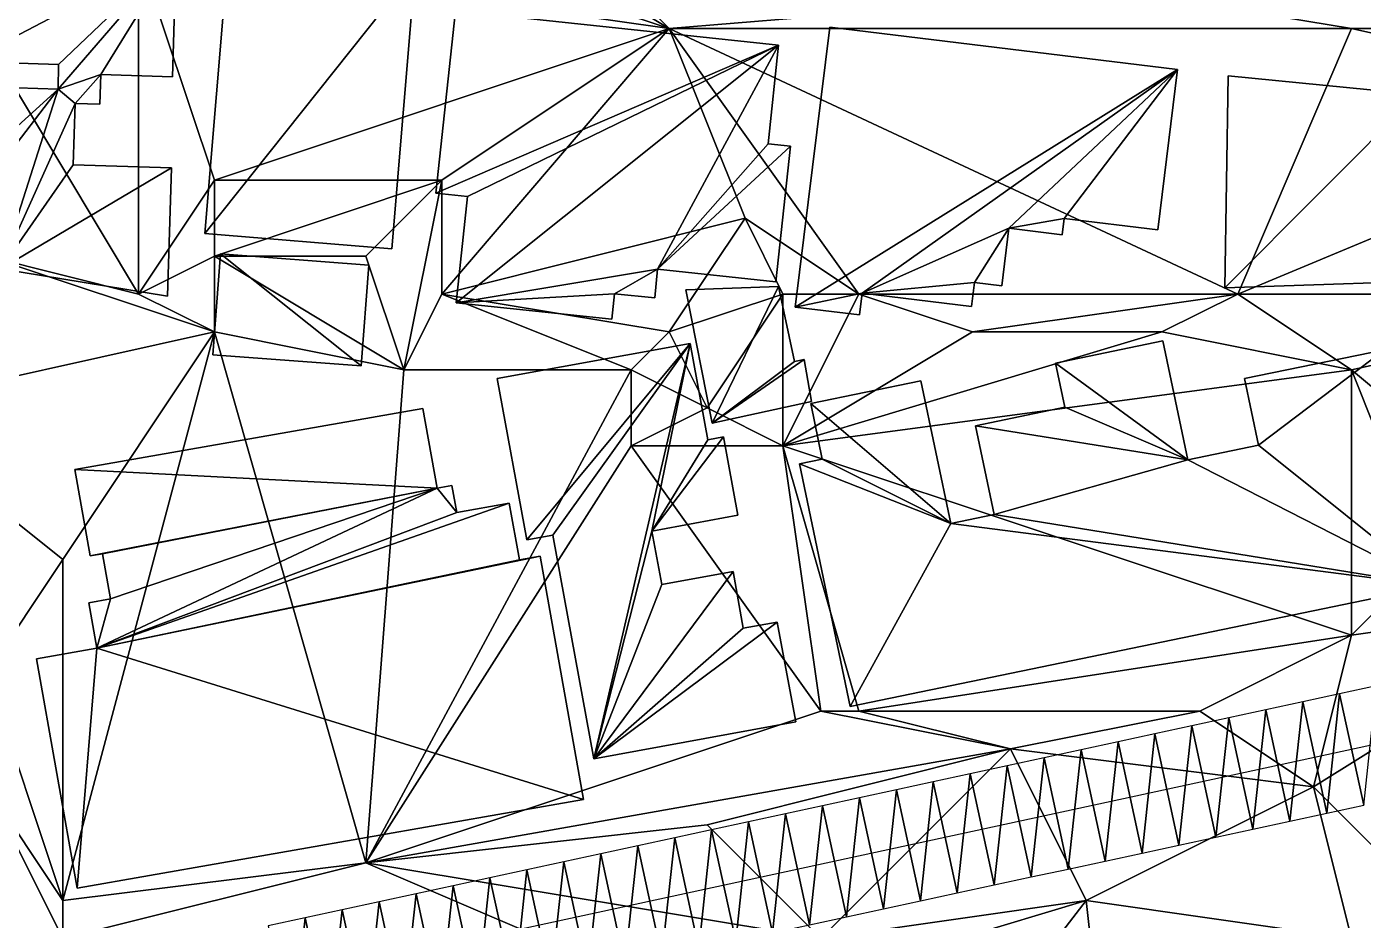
# Model space of a CAD drawing. Header units: metres. Extents: x -1103 to 901, y -902 to 905.
# Drawn here: x -797.9 to -727.4, y 205 to 252.1 of the extents above; entities that cross this region are included whole.
import ezdxf

# ---------------------------------------------------------------- set-up
doc = ezdxf.new("R2010")
doc.units = ezdxf.units.M
for name, color, linetype in [('OSM_BUILDING_FOOTPRINTS', 7, 'CONTINUOUS'), ('OSM_BUILDING_ROOFS', 1, 'CONTINUOUS'), ('OSM_BUILDING_WALLS', 8, 'CONTINUOUS'), ('OSM_ROAD_AXES', 2, 'CONTINUOUS'), ('OSM_ROAD_SURFACE', 9, 'CONTINUOUS'), ('OSM_TERRAIN', 3, 'CONTINUOUS')]:
    doc.layers.add(name, color=color, linetype=linetype)

msp = doc.modelspace()

# ---------------------------------------------------------------- linework, layer by layer
at = {"layer": 'OSM_BUILDING_FOOTPRINTS'}
for points in [[(-800.857, 256.375, 15.413), (-790.013, 256.043, 15.413), (-790.212, 249.452, 15.413), (-793.992, 249.573, 15.413), (-794.037, 248.014, 15.413), (-795.352, 248.047, 15.413), (-795.451, 244.818, 15.413), (-790.256, 244.663, 15.413), (-790.466, 237.884, 15.413), (-799.265, 239.322, 15.413), (-799.143, 245.017, 15.413), (-800.547, 244.906, 15.413), (-800.547, 248.943, 15.413), (-796.247, 248.81, 15.413), (-796.214, 250.115, 15.413), (-801.045, 250.27, 15.413), (-800.857, 256.375, 15.413)], [(-787.272, 255.944, 15.244), (-777.412, 255.136, 15.244), (-778.639, 240.384, 15.244), (-788.499, 241.191, 15.244), (-787.272, 255.944, 15.244)], [(-775.278, 252.936, 15.57), (-758.233, 251.122, 15.57), (-758.786, 245.924, 15.57), (-757.592, 245.803, 15.57), (-758.366, 238.648, 15.57), (-764.611, 239.311, 15.57), (-764.766, 237.796, 15.57), (-766.888, 238.017, 15.57), (-767.032, 236.668, 15.57), (-775.234, 237.542, 15.57), (-774.637, 243.137, 15.57), (-776.317, 243.314, 15.57), (-775.278, 252.936, 15.57)], [(-755.525, 252.073, 15.817), (-737.187, 249.84, 15.817), (-738.226, 241.38, 15.817), (-743.156, 241.977, 15.817), (-743.267, 241.125, 15.817), (-746.074, 241.468, 15.817), (-746.45, 238.438, 15.817), (-747.887, 238.615, 15.817), (-748.042, 237.343, 15.817), (-753.823, 238.039, 15.817), (-753.966, 236.9, 15.817), (-757.349, 237.31, 15.817), (-755.525, 252.073, 15.817)], [(-734.501, 249.519, 15.541), (-724.519, 248.535, 15.541), (-724.542, 249.066, 15.541), (-718.351, 248.502, 15.541), (-718.418, 247.529, 15.541), (-712.294, 246.987, 15.541), (-712.228, 247.341, 15.541), (-708.602, 246.865, 15.541), (-708.569, 247.175, 15.541), (-706.292, 246.876, 15.541), (-705.33, 246.003, 15.541), (-705.076, 245.107, 15.541), (-705.009, 244.034, 15.541), (-705.452, 243.094, 15.541), (-706.9, 242.364, 15.541), (-708.967, 242.663, 15.541), (-709.619, 243.183, 15.541), (-709.939, 241.889, 15.541), (-709.088, 241.524, 15.541), (-710.503, 235.961, 15.541), (-721.126, 238.781, 15.541), (-734.678, 238.327, 15.541), (-734.501, 249.519, 15.541)], [(-788.078, 234.799, 15.017), (-787.669, 240.118, 15.017), (-779.854, 239.532, 15.017), (-780.252, 234.213, 15.017), (-788.078, 234.799, 15.017)], [(-763.119, 238.227, 15.645), (-758.233, 238.393, 15.645), (-757.393, 234.445, 15.645), (-756.885, 234.545, 15.645), (-756.487, 232.333, 15.645), (-761.726, 231.194, 15.645), (-763.119, 238.227, 15.645)], [(-773.078, 233.549, 15.076), (-762.898, 235.396, 15.076), (-761.958, 230.309, 15.076), (-761.14, 230.464, 15.076), (-760.378, 226.328, 15.076), (-764.91, 225.498, 15.076), (-764.39, 222.678, 15.076), (-760.632, 223.364, 15.076), (-760.09, 220.367, 15.076), (-758.299, 220.688, 15.076), (-757.327, 215.424, 15.076), (-767.971, 213.488, 15.076), (-770.138, 225.288, 15.076), (-771.52, 225.034, 15.076), (-773.078, 233.549, 15.076)], [(-733.639, 233.539, 15.446), (-726.255, 235.065, 15.446), (-723.646, 222.602, 15.446), (-754.453, 216.242, 15.446), (-757.128, 229.037, 15.446), (-755.923, 229.281, 15.446), (-756.531, 232.222, 15.446), (-750.728, 233.428, 15.446), (-749.147, 225.897, 15.446), (-746.859, 226.372, 15.446), (-747.843, 231.05, 15.446), (-743.123, 232.024, 15.446), (-743.62, 234.357, 15.446), (-737.95, 235.529, 15.446), (-736.634, 229.248, 15.446), (-732.909, 230.022, 15.446), (-733.639, 233.539, 15.446)], [(-775.466, 227.898, 14.976), (-775.212, 226.483, 14.976), (-772.437, 226.969, 14.976), (-771.907, 223.972, 14.976), (-770.801, 224.171, 14.976), (-768.524, 211.332, 14.976), (-795.241, 206.653, 14.976), (-797.385, 218.763, 14.976), (-794.202, 219.327, 14.976), (-794.622, 221.716, 14.976), (-793.483, 221.915, 14.976), (-793.904, 224.293, 14.976), (-794.545, 224.182, 14.976), (-795.363, 228.749, 14.976), (-776.991, 231.957, 14.976), (-776.24, 227.765, 14.976), (-775.466, 227.898, 14.976)]]:
    msp.add_polyline3d(points, close=True, dxfattribs=at)
at = {"layer": 'OSM_BUILDING_ROOFS'}
for points in [[(-790.013, 256.043, 27.013), (-800.857, 256.375, 27.013), (-801.045, 250.27, 27.013)], [(-790.013, 256.043, 27.013), (-801.045, 250.27, 27.013), (-796.214, 250.115, 27.013)], [(-790.013, 256.043, 27.013), (-796.214, 250.115, 27.013), (-796.247, 248.81, 27.013)], [(-793.992, 249.573, 27.013), (-790.013, 256.043, 27.013), (-796.247, 248.81, 27.013)], [(-793.992, 249.573, 27.013), (-790.212, 249.452, 27.013), (-790.013, 256.043, 27.013)], [(-777.412, 255.136, 30.044), (-787.272, 255.944, 30.044), (-788.499, 241.191, 30.044)], [(-777.412, 255.136, 30.044), (-788.499, 241.191, 30.044), (-778.639, 240.384, 30.044)], [(-758.233, 251.122, 30.37), (-775.278, 252.936, 30.37), (-776.317, 243.314, 30.37)], [(-737.187, 249.84, 24.217), (-755.525, 252.073, 24.217), (-757.349, 237.31, 24.217)], [(-758.233, 251.122, 30.37), (-776.317, 243.314, 30.37), (-774.637, 243.137, 30.37)], [(-758.233, 251.122, 30.37), (-774.637, 243.137, 30.37), (-775.234, 237.542, 30.37)], [(-764.611, 239.311, 30.37), (-758.233, 251.122, 30.37), (-775.234, 237.542, 30.37)], [(-764.611, 239.311, 30.37), (-758.786, 245.924, 30.37), (-758.233, 251.122, 30.37)], [(-737.187, 249.84, 24.217), (-757.349, 237.31, 24.217), (-753.823, 238.039, 24.217)], [(-746.074, 241.468, 24.217), (-737.187, 249.84, 24.217), (-753.823, 238.039, 24.217)], [(-746.074, 241.468, 24.217), (-743.156, 241.977, 24.217), (-737.187, 249.84, 24.217)], [(-743.156, 241.977, 24.217), (-738.226, 241.38, 24.217), (-737.187, 249.84, 24.217)], [(-796.247, 248.81, 27.013), (-800.547, 248.943, 27.013), (-800.547, 244.906, 27.013)], [(-796.247, 248.81, 27.013), (-795.352, 248.047, 27.013), (-793.992, 249.573, 27.013)], [(-795.352, 248.047, 27.013), (-794.037, 248.014, 27.013), (-793.992, 249.573, 27.013)], [(-724.519, 248.535, 30.341), (-734.501, 249.519, 30.341), (-734.678, 238.327, 30.341)], [(-796.247, 248.81, 27.013), (-800.547, 244.906, 27.013), (-799.143, 245.017, 27.013)], [(-796.247, 248.81, 27.013), (-799.143, 245.017, 27.013), (-799.265, 239.322, 27.013)], [(-796.247, 248.81, 27.013), (-799.265, 239.322, 27.013), (-795.352, 248.047, 27.013)], [(-724.519, 248.535, 30.341), (-734.678, 238.327, 30.341), (-721.126, 238.781, 30.341)], [(-799.265, 239.322, 27.013), (-795.451, 244.818, 27.013), (-795.352, 248.047, 27.013)], [(-764.611, 239.311, 30.37), (-757.592, 245.803, 30.37), (-758.786, 245.924, 30.37)], [(-764.611, 239.311, 30.37), (-758.366, 238.648, 30.37), (-757.592, 245.803, 30.37)], [(-799.265, 239.322, 27.013), (-790.256, 244.663, 27.013), (-795.451, 244.818, 27.013)], [(-799.265, 239.322, 27.013), (-790.466, 237.884, 27.013), (-790.256, 244.663, 27.013)], [(-746.074, 241.468, 24.217), (-743.267, 241.125, 24.217), (-743.156, 241.977, 24.217)], [(-753.823, 238.039, 24.217), (-747.887, 238.615, 24.217), (-746.074, 241.468, 24.217)], [(-747.887, 238.615, 24.217), (-746.45, 238.438, 24.217), (-746.074, 241.468, 24.217)], [(-787.669, 240.118, 25.017), (-788.078, 234.799, 25.017), (-780.252, 234.213, 25.017)], [(-787.669, 240.118, 25.017), (-780.252, 234.213, 25.017), (-779.854, 239.532, 25.017)], [(-764.611, 239.311, 30.37), (-775.234, 237.542, 30.37), (-766.888, 238.017, 30.37)], [(-766.888, 238.017, 30.37), (-764.766, 237.796, 30.37), (-764.611, 239.311, 30.37)], [(-758.233, 238.393, 25.645), (-763.119, 238.227, 25.645), (-761.726, 231.194, 25.645)], [(-761.726, 231.194, 25.645), (-757.393, 234.445, 25.645), (-758.233, 238.393, 25.645)], [(-753.823, 238.039, 24.217), (-748.042, 237.343, 24.217), (-747.887, 238.615, 24.217)], [(-775.234, 237.542, 30.37), (-767.032, 236.668, 30.37), (-766.888, 238.017, 30.37)], [(-757.349, 237.31, 24.217), (-753.966, 236.9, 24.217), (-753.823, 238.039, 24.217)], [(-762.898, 235.396, 25.076), (-773.078, 233.549, 25.076), (-771.52, 225.034, 25.076)], [(-762.898, 235.396, 25.076), (-771.52, 225.034, 25.076), (-770.138, 225.288, 25.076)], [(-762.898, 235.396, 25.076), (-770.138, 225.288, 25.076), (-767.971, 213.488, 25.076)], [(-764.91, 225.498, 25.076), (-762.898, 235.396, 25.076), (-767.971, 213.488, 25.076)], [(-764.91, 225.498, 25.076), (-761.958, 230.309, 25.076), (-762.898, 235.396, 25.076)], [(-736.634, 229.248, 30.246), (-737.95, 235.529, 30.246), (-743.62, 234.357, 30.246)], [(-726.255, 235.065, 30.246), (-733.639, 233.539, 30.246), (-732.909, 230.022, 30.246)], [(-723.646, 222.602, 30.246), (-726.255, 235.065, 30.246), (-732.909, 230.022, 30.246)], [(-761.726, 231.194, 25.645), (-756.487, 232.333, 25.645), (-756.885, 234.545, 25.645)], [(-761.726, 231.194, 25.645), (-756.885, 234.545, 25.645), (-757.393, 234.445, 25.645)], [(-736.634, 229.248, 30.246), (-743.62, 234.357, 30.246), (-743.123, 232.024, 30.246)], [(-749.147, 225.897, 30.246), (-750.728, 233.428, 30.246), (-756.531, 232.222, 30.246)], [(-749.147, 225.897, 30.246), (-756.531, 232.222, 30.246), (-755.923, 229.281, 30.246)], [(-736.634, 229.248, 30.246), (-743.123, 232.024, 30.246), (-747.843, 231.05, 30.246)], [(-776.24, 227.765, 48.976), (-776.991, 231.957, 48.976), (-795.363, 228.749, 48.976)], [(-736.634, 229.248, 30.246), (-747.843, 231.05, 30.246), (-746.859, 226.372, 30.246)], [(-764.91, 225.498, 25.076), (-760.378, 226.328, 25.076), (-761.14, 230.464, 25.076)], [(-764.91, 225.498, 25.076), (-761.14, 230.464, 25.076), (-761.958, 230.309, 25.076)], [(-723.646, 222.602, 30.246), (-732.909, 230.022, 30.246), (-736.634, 229.248, 30.246)], [(-749.147, 225.897, 30.246), (-755.923, 229.281, 30.246), (-757.128, 229.037, 30.246)], [(-723.646, 222.602, 30.246), (-736.634, 229.248, 30.246), (-746.859, 226.372, 30.246)], [(-776.24, 227.765, 48.976), (-795.363, 228.749, 48.976), (-794.545, 224.182, 48.976)], [(-749.147, 225.897, 30.246), (-757.128, 229.037, 30.246), (-754.453, 216.242, 30.246)], [(-775.212, 226.483, 48.976), (-775.466, 227.898, 48.976), (-776.24, 227.765, 48.976)], [(-776.24, 227.765, 48.976), (-794.545, 224.182, 48.976), (-793.904, 224.293, 48.976)], [(-794.202, 219.327, 48.976), (-775.212, 226.483, 48.976), (-776.24, 227.765, 48.976)], [(-794.202, 219.327, 48.976), (-776.24, 227.765, 48.976), (-793.483, 221.915, 48.976)], [(-776.24, 227.765, 48.976), (-793.904, 224.293, 48.976), (-793.483, 221.915, 48.976)], [(-794.202, 219.327, 48.976), (-771.907, 223.972, 48.976), (-772.437, 226.969, 48.976)], [(-794.202, 219.327, 48.976), (-772.437, 226.969, 48.976), (-775.212, 226.483, 48.976)], [(-723.646, 222.602, 30.246), (-746.859, 226.372, 30.246), (-749.147, 225.897, 30.246)], [(-749.147, 225.897, 30.246), (-754.453, 216.242, 30.246), (-723.646, 222.602, 30.246)], [(-767.971, 213.488, 25.076), (-764.39, 222.678, 25.076), (-764.91, 225.498, 25.076)], [(-794.202, 219.327, 48.976), (-768.524, 211.332, 48.976), (-770.801, 224.171, 48.976)], [(-794.202, 219.327, 48.976), (-770.801, 224.171, 48.976), (-771.907, 223.972, 48.976)], [(-767.971, 213.488, 25.076), (-760.09, 220.367, 25.076), (-760.632, 223.364, 25.076)], [(-767.971, 213.488, 25.076), (-760.632, 223.364, 25.076), (-764.39, 222.678, 25.076)], [(-793.483, 221.915, 48.976), (-794.622, 221.716, 48.976), (-794.202, 219.327, 48.976)], [(-767.971, 213.488, 25.076), (-757.327, 215.424, 25.076), (-758.299, 220.688, 25.076)], [(-767.971, 213.488, 25.076), (-758.299, 220.688, 25.076), (-760.09, 220.367, 25.076)], [(-794.202, 219.327, 48.976), (-797.385, 218.763, 48.976), (-795.241, 206.653, 48.976)], [(-794.202, 219.327, 48.976), (-795.241, 206.653, 48.976), (-768.524, 211.332, 48.976)]]:
    msp.add_3dface(points, dxfattribs=at)
at = {"layer": 'OSM_BUILDING_WALLS'}
for points in [[(-790.212, 249.452, 15.413), (-790.013, 256.043, 15.413), (-790.013, 256.043, 27.013)], [(-790.212, 249.452, 15.413), (-790.013, 256.043, 27.013), (-790.212, 249.452, 27.013)], [(-787.272, 255.944, 15.244), (-788.499, 241.191, 15.244), (-788.499, 241.191, 30.044)], [(-787.272, 255.944, 15.244), (-788.499, 241.191, 30.044), (-787.272, 255.944, 30.044)], [(-778.639, 240.384, 15.244), (-777.412, 255.136, 15.244), (-777.412, 255.136, 30.044)], [(-778.639, 240.384, 15.244), (-777.412, 255.136, 30.044), (-778.639, 240.384, 30.044)], [(-775.278, 252.936, 15.57), (-776.317, 243.314, 15.57), (-776.317, 243.314, 30.37)], [(-775.278, 252.936, 15.57), (-776.317, 243.314, 30.37), (-775.278, 252.936, 30.37)], [(-758.233, 251.122, 15.57), (-775.278, 252.936, 15.57), (-775.278, 252.936, 30.37)], [(-758.233, 251.122, 15.57), (-775.278, 252.936, 30.37), (-758.233, 251.122, 30.37)], [(-755.525, 252.073, 15.817), (-757.349, 237.31, 15.817), (-757.349, 237.31, 24.217)], [(-755.525, 252.073, 15.817), (-757.349, 237.31, 24.217), (-755.525, 252.073, 24.217)], [(-737.187, 249.84, 15.817), (-755.525, 252.073, 15.817), (-755.525, 252.073, 24.217)], [(-737.187, 249.84, 15.817), (-755.525, 252.073, 24.217), (-737.187, 249.84, 24.217)], [(-758.786, 245.924, 15.57), (-758.233, 251.122, 15.57), (-758.233, 251.122, 30.37)], [(-758.786, 245.924, 15.57), (-758.233, 251.122, 30.37), (-758.786, 245.924, 30.37)], [(-801.045, 250.27, 15.413), (-796.214, 250.115, 15.413), (-796.214, 250.115, 27.013)], [(-801.045, 250.27, 15.413), (-796.214, 250.115, 27.013), (-801.045, 250.27, 27.013)], [(-796.214, 250.115, 15.413), (-796.247, 248.81, 15.413), (-796.247, 248.81, 27.013)], [(-796.214, 250.115, 15.413), (-796.247, 248.81, 27.013), (-796.214, 250.115, 27.013)], [(-738.226, 241.38, 15.817), (-737.187, 249.84, 15.817), (-737.187, 249.84, 24.217)], [(-738.226, 241.38, 15.817), (-737.187, 249.84, 24.217), (-738.226, 241.38, 24.217)], [(-796.247, 248.81, 15.413), (-800.547, 248.943, 15.413), (-800.547, 248.943, 27.013)], [(-796.247, 248.81, 15.413), (-800.547, 248.943, 27.013), (-796.247, 248.81, 27.013)], [(-794.037, 248.014, 15.413), (-793.992, 249.573, 15.413), (-793.992, 249.573, 27.013)], [(-794.037, 248.014, 15.413), (-793.992, 249.573, 27.013), (-794.037, 248.014, 27.013)], [(-793.992, 249.573, 15.413), (-790.212, 249.452, 15.413), (-790.212, 249.452, 27.013)], [(-793.992, 249.573, 15.413), (-790.212, 249.452, 27.013), (-793.992, 249.573, 27.013)], [(-734.501, 249.519, 15.541), (-734.678, 238.327, 15.541), (-734.678, 238.327, 30.341)], [(-734.501, 249.519, 15.541), (-734.678, 238.327, 30.341), (-734.501, 249.519, 30.341)], [(-724.519, 248.535, 15.541), (-734.501, 249.519, 15.541), (-734.501, 249.519, 30.341)], [(-724.519, 248.535, 15.541), (-734.501, 249.519, 30.341), (-724.519, 248.535, 30.341)], [(-795.451, 244.818, 15.413), (-795.352, 248.047, 15.413), (-795.352, 248.047, 27.013)], [(-795.451, 244.818, 15.413), (-795.352, 248.047, 27.013), (-795.451, 244.818, 27.013)], [(-795.352, 248.047, 15.413), (-794.037, 248.014, 15.413), (-794.037, 248.014, 27.013)], [(-795.352, 248.047, 15.413), (-794.037, 248.014, 27.013), (-795.352, 248.047, 27.013)], [(-757.592, 245.803, 15.57), (-758.786, 245.924, 15.57), (-758.786, 245.924, 30.37)], [(-757.592, 245.803, 15.57), (-758.786, 245.924, 30.37), (-757.592, 245.803, 30.37)], [(-758.366, 238.648, 15.57), (-757.592, 245.803, 15.57), (-757.592, 245.803, 30.37)], [(-758.366, 238.648, 15.57), (-757.592, 245.803, 30.37), (-758.366, 238.648, 30.37)], [(-790.256, 244.663, 15.413), (-795.451, 244.818, 15.413), (-795.451, 244.818, 27.013)], [(-790.256, 244.663, 15.413), (-795.451, 244.818, 27.013), (-790.256, 244.663, 27.013)], [(-790.466, 237.884, 15.413), (-790.256, 244.663, 15.413), (-790.256, 244.663, 27.013)], [(-790.466, 237.884, 15.413), (-790.256, 244.663, 27.013), (-790.466, 237.884, 27.013)], [(-776.317, 243.314, 15.57), (-774.637, 243.137, 15.57), (-774.637, 243.137, 30.37)], [(-776.317, 243.314, 15.57), (-774.637, 243.137, 30.37), (-776.317, 243.314, 30.37)], [(-774.637, 243.137, 15.57), (-775.234, 237.542, 15.57), (-775.234, 237.542, 30.37)], [(-774.637, 243.137, 15.57), (-775.234, 237.542, 30.37), (-774.637, 243.137, 30.37)], [(-743.267, 241.125, 15.817), (-743.156, 241.977, 15.817), (-743.156, 241.977, 24.217)], [(-743.267, 241.125, 15.817), (-743.156, 241.977, 24.217), (-743.267, 241.125, 24.217)], [(-743.156, 241.977, 15.817), (-738.226, 241.38, 15.817), (-738.226, 241.38, 24.217)], [(-743.156, 241.977, 15.817), (-738.226, 241.38, 24.217), (-743.156, 241.977, 24.217)], [(-788.499, 241.191, 15.244), (-778.639, 240.384, 15.244), (-778.639, 240.384, 30.044)], [(-788.499, 241.191, 15.244), (-778.639, 240.384, 30.044), (-788.499, 241.191, 30.044)], [(-746.45, 238.438, 15.817), (-746.074, 241.468, 15.817), (-746.074, 241.468, 24.217)], [(-746.45, 238.438, 15.817), (-746.074, 241.468, 24.217), (-746.45, 238.438, 24.217)], [(-746.074, 241.468, 15.817), (-743.267, 241.125, 15.817), (-743.267, 241.125, 24.217)], [(-746.074, 241.468, 15.817), (-743.267, 241.125, 24.217), (-746.074, 241.468, 24.217)], [(-787.669, 240.118, 15.017), (-788.078, 234.799, 15.017), (-788.078, 234.799, 25.017)], [(-787.669, 240.118, 15.017), (-788.078, 234.799, 25.017), (-787.669, 240.118, 25.017)], [(-779.854, 239.532, 15.017), (-787.669, 240.118, 15.017), (-787.669, 240.118, 25.017)], [(-779.854, 239.532, 15.017), (-787.669, 240.118, 25.017), (-779.854, 239.532, 25.017)], [(-799.265, 239.322, 15.413), (-790.466, 237.884, 15.413), (-790.466, 237.884, 27.013)], [(-799.265, 239.322, 15.413), (-790.466, 237.884, 27.013), (-799.265, 239.322, 27.013)], [(-780.252, 234.213, 15.017), (-779.854, 239.532, 15.017), (-779.854, 239.532, 25.017)], [(-780.252, 234.213, 15.017), (-779.854, 239.532, 25.017), (-780.252, 234.213, 25.017)], [(-764.766, 237.796, 15.57), (-764.611, 239.311, 15.57), (-764.611, 239.311, 30.37)], [(-764.766, 237.796, 15.57), (-764.611, 239.311, 30.37), (-764.766, 237.796, 30.37)], [(-764.611, 239.311, 15.57), (-758.366, 238.648, 15.57), (-758.366, 238.648, 30.37)], [(-764.611, 239.311, 15.57), (-758.366, 238.648, 30.37), (-764.611, 239.311, 30.37)], [(-758.233, 238.393, 15.645), (-763.119, 238.227, 15.645), (-763.119, 238.227, 25.645)], [(-758.233, 238.393, 15.645), (-763.119, 238.227, 25.645), (-758.233, 238.393, 25.645)], [(-757.393, 234.445, 15.645), (-758.233, 238.393, 15.645), (-758.233, 238.393, 25.645)], [(-757.393, 234.445, 15.645), (-758.233, 238.393, 25.645), (-757.393, 234.445, 25.645)], [(-748.042, 237.343, 15.817), (-747.887, 238.615, 15.817), (-747.887, 238.615, 24.217)], [(-748.042, 237.343, 15.817), (-747.887, 238.615, 24.217), (-748.042, 237.343, 24.217)], [(-747.887, 238.615, 15.817), (-746.45, 238.438, 15.817), (-746.45, 238.438, 24.217)], [(-747.887, 238.615, 15.817), (-746.45, 238.438, 24.217), (-747.887, 238.615, 24.217)], [(-734.678, 238.327, 15.541), (-721.126, 238.781, 15.541), (-721.126, 238.781, 30.341)], [(-734.678, 238.327, 15.541), (-721.126, 238.781, 30.341), (-734.678, 238.327, 30.341)], [(-767.032, 236.668, 15.57), (-766.888, 238.017, 15.57), (-766.888, 238.017, 30.37)], [(-767.032, 236.668, 15.57), (-766.888, 238.017, 30.37), (-767.032, 236.668, 30.37)], [(-766.888, 238.017, 15.57), (-764.766, 237.796, 15.57), (-764.766, 237.796, 30.37)], [(-766.888, 238.017, 15.57), (-764.766, 237.796, 30.37), (-766.888, 238.017, 30.37)], [(-763.119, 238.227, 15.645), (-761.726, 231.194, 15.645), (-761.726, 231.194, 25.645)], [(-763.119, 238.227, 15.645), (-761.726, 231.194, 25.645), (-763.119, 238.227, 25.645)], [(-753.966, 236.9, 15.817), (-753.823, 238.039, 15.817), (-753.823, 238.039, 24.217)], [(-753.966, 236.9, 15.817), (-753.823, 238.039, 24.217), (-753.966, 236.9, 24.217)], [(-753.823, 238.039, 15.817), (-748.042, 237.343, 15.817), (-748.042, 237.343, 24.217)], [(-753.823, 238.039, 15.817), (-748.042, 237.343, 24.217), (-753.823, 238.039, 24.217)], [(-775.234, 237.542, 15.57), (-767.032, 236.668, 15.57), (-767.032, 236.668, 30.37)], [(-775.234, 237.542, 15.57), (-767.032, 236.668, 30.37), (-775.234, 237.542, 30.37)], [(-757.349, 237.31, 15.817), (-753.966, 236.9, 15.817), (-753.966, 236.9, 24.217)], [(-757.349, 237.31, 15.817), (-753.966, 236.9, 24.217), (-757.349, 237.31, 24.217)], [(-762.898, 235.396, 15.076), (-773.078, 233.549, 15.076), (-773.078, 233.549, 25.076)], [(-762.898, 235.396, 15.076), (-773.078, 233.549, 25.076), (-762.898, 235.396, 25.076)], [(-761.958, 230.309, 15.076), (-762.898, 235.396, 15.076), (-762.898, 235.396, 25.076)], [(-761.958, 230.309, 15.076), (-762.898, 235.396, 25.076), (-761.958, 230.309, 25.076)], [(-737.95, 235.529, 15.446), (-743.62, 234.357, 15.446), (-743.62, 234.357, 30.246)], [(-737.95, 235.529, 15.446), (-743.62, 234.357, 30.246), (-737.95, 235.529, 30.246)], [(-736.634, 229.248, 15.446), (-737.95, 235.529, 15.446), (-737.95, 235.529, 30.246)], [(-736.634, 229.248, 15.446), (-737.95, 235.529, 30.246), (-736.634, 229.248, 30.246)], [(-726.255, 235.065, 15.446), (-733.639, 233.539, 15.446), (-733.639, 233.539, 30.246)], [(-726.255, 235.065, 15.446), (-733.639, 233.539, 30.246), (-726.255, 235.065, 30.246)], [(-788.078, 234.799, 15.017), (-780.252, 234.213, 15.017), (-780.252, 234.213, 25.017)], [(-788.078, 234.799, 15.017), (-780.252, 234.213, 25.017), (-788.078, 234.799, 25.017)], [(-756.885, 234.545, 15.645), (-757.393, 234.445, 15.645), (-757.393, 234.445, 25.645)], [(-756.885, 234.545, 15.645), (-757.393, 234.445, 25.645), (-756.885, 234.545, 25.645)], [(-756.487, 232.333, 15.645), (-756.885, 234.545, 15.645), (-756.885, 234.545, 25.645)], [(-756.487, 232.333, 15.645), (-756.885, 234.545, 25.645), (-756.487, 232.333, 25.645)], [(-743.62, 234.357, 15.446), (-743.123, 232.024, 15.446), (-743.123, 232.024, 30.246)], [(-743.62, 234.357, 15.446), (-743.123, 232.024, 30.246), (-743.62, 234.357, 30.246)], [(-773.078, 233.549, 15.076), (-771.52, 225.034, 15.076), (-771.52, 225.034, 25.076)], [(-773.078, 233.549, 15.076), (-771.52, 225.034, 25.076), (-773.078, 233.549, 25.076)], [(-750.728, 233.428, 15.446), (-756.531, 232.222, 15.446), (-756.531, 232.222, 30.246)], [(-750.728, 233.428, 15.446), (-756.531, 232.222, 30.246), (-750.728, 233.428, 30.246)], [(-749.147, 225.897, 15.446), (-750.728, 233.428, 15.446), (-750.728, 233.428, 30.246)], [(-749.147, 225.897, 15.446), (-750.728, 233.428, 30.246), (-749.147, 225.897, 30.246)], [(-733.639, 233.539, 15.446), (-732.909, 230.022, 15.446), (-732.909, 230.022, 30.246)], [(-733.639, 233.539, 15.446), (-732.909, 230.022, 30.246), (-733.639, 233.539, 30.246)], [(-761.726, 231.194, 15.645), (-756.487, 232.333, 15.645), (-756.487, 232.333, 25.645)], [(-761.726, 231.194, 15.645), (-756.487, 232.333, 25.645), (-761.726, 231.194, 25.645)], [(-756.531, 232.222, 15.446), (-755.923, 229.281, 15.446), (-755.923, 229.281, 30.246)], [(-756.531, 232.222, 15.446), (-755.923, 229.281, 30.246), (-756.531, 232.222, 30.246)], [(-743.123, 232.024, 15.446), (-747.843, 231.05, 15.446), (-747.843, 231.05, 30.246)], [(-743.123, 232.024, 15.446), (-747.843, 231.05, 30.246), (-743.123, 232.024, 30.246)], [(-776.991, 231.957, 14.976), (-795.363, 228.749, 14.976), (-795.363, 228.749, 48.976)], [(-776.991, 231.957, 14.976), (-795.363, 228.749, 48.976), (-776.991, 231.957, 48.976)], [(-776.24, 227.765, 14.976), (-776.991, 231.957, 14.976), (-776.991, 231.957, 48.976)], [(-776.24, 227.765, 14.976), (-776.991, 231.957, 48.976), (-776.24, 227.765, 48.976)], [(-747.843, 231.05, 15.446), (-746.859, 226.372, 15.446), (-746.859, 226.372, 30.246)], [(-747.843, 231.05, 15.446), (-746.859, 226.372, 30.246), (-747.843, 231.05, 30.246)], [(-761.14, 230.464, 15.076), (-761.958, 230.309, 15.076), (-761.958, 230.309, 25.076)], [(-761.14, 230.464, 15.076), (-761.958, 230.309, 25.076), (-761.14, 230.464, 25.076)], [(-760.378, 226.328, 15.076), (-761.14, 230.464, 15.076), (-761.14, 230.464, 25.076)], [(-760.378, 226.328, 15.076), (-761.14, 230.464, 25.076), (-760.378, 226.328, 25.076)], [(-732.909, 230.022, 15.446), (-736.634, 229.248, 15.446), (-736.634, 229.248, 30.246)], [(-732.909, 230.022, 15.446), (-736.634, 229.248, 30.246), (-732.909, 230.022, 30.246)], [(-755.923, 229.281, 15.446), (-757.128, 229.037, 15.446), (-757.128, 229.037, 30.246)], [(-755.923, 229.281, 15.446), (-757.128, 229.037, 30.246), (-755.923, 229.281, 30.246)], [(-795.363, 228.749, 14.976), (-794.545, 224.182, 14.976), (-794.545, 224.182, 48.976)], [(-795.363, 228.749, 14.976), (-794.545, 224.182, 48.976), (-795.363, 228.749, 48.976)], [(-757.128, 229.037, 15.446), (-754.453, 216.242, 15.446), (-754.453, 216.242, 30.246)], [(-757.128, 229.037, 15.446), (-754.453, 216.242, 30.246), (-757.128, 229.037, 30.246)], [(-775.466, 227.898, 14.976), (-776.24, 227.765, 14.976), (-776.24, 227.765, 48.976)], [(-775.466, 227.898, 14.976), (-776.24, 227.765, 48.976), (-775.466, 227.898, 48.976)], [(-775.212, 226.483, 14.976), (-775.466, 227.898, 14.976), (-775.466, 227.898, 48.976)], [(-775.212, 226.483, 14.976), (-775.466, 227.898, 48.976), (-775.212, 226.483, 48.976)], [(-772.437, 226.969, 14.976), (-775.212, 226.483, 14.976), (-775.212, 226.483, 48.976)], [(-772.437, 226.969, 14.976), (-775.212, 226.483, 48.976), (-772.437, 226.969, 48.976)], [(-771.907, 223.972, 14.976), (-772.437, 226.969, 14.976), (-772.437, 226.969, 48.976)], [(-771.907, 223.972, 14.976), (-772.437, 226.969, 48.976), (-771.907, 223.972, 48.976)], [(-746.859, 226.372, 15.446), (-749.147, 225.897, 15.446), (-749.147, 225.897, 30.246)], [(-746.859, 226.372, 15.446), (-749.147, 225.897, 30.246), (-746.859, 226.372, 30.246)], [(-764.91, 225.498, 15.076), (-760.378, 226.328, 15.076), (-760.378, 226.328, 25.076)], [(-764.91, 225.498, 15.076), (-760.378, 226.328, 25.076), (-764.91, 225.498, 25.076)], [(-771.52, 225.034, 15.076), (-770.138, 225.288, 15.076), (-770.138, 225.288, 25.076)], [(-771.52, 225.034, 15.076), (-770.138, 225.288, 25.076), (-771.52, 225.034, 25.076)], [(-770.138, 225.288, 15.076), (-767.971, 213.488, 15.076), (-767.971, 213.488, 25.076)], [(-770.138, 225.288, 15.076), (-767.971, 213.488, 25.076), (-770.138, 225.288, 25.076)], [(-764.39, 222.678, 15.076), (-764.91, 225.498, 15.076), (-764.91, 225.498, 25.076)], [(-764.39, 222.678, 15.076), (-764.91, 225.498, 25.076), (-764.39, 222.678, 25.076)], [(-794.545, 224.182, 14.976), (-793.904, 224.293, 14.976), (-793.904, 224.293, 48.976)], [(-794.545, 224.182, 14.976), (-793.904, 224.293, 48.976), (-794.545, 224.182, 48.976)], [(-793.904, 224.293, 14.976), (-793.483, 221.915, 14.976), (-793.483, 221.915, 48.976)], [(-793.904, 224.293, 14.976), (-793.483, 221.915, 48.976), (-793.904, 224.293, 48.976)], [(-770.801, 224.171, 14.976), (-771.907, 223.972, 14.976), (-771.907, 223.972, 48.976)], [(-770.801, 224.171, 14.976), (-771.907, 223.972, 48.976), (-770.801, 224.171, 48.976)], [(-768.524, 211.332, 14.976), (-770.801, 224.171, 14.976), (-770.801, 224.171, 48.976)], [(-768.524, 211.332, 14.976), (-770.801, 224.171, 48.976), (-768.524, 211.332, 48.976)], [(-760.632, 223.364, 15.076), (-764.39, 222.678, 15.076), (-764.39, 222.678, 25.076)], [(-760.632, 223.364, 15.076), (-764.39, 222.678, 25.076), (-760.632, 223.364, 25.076)], [(-760.09, 220.367, 15.076), (-760.632, 223.364, 15.076), (-760.632, 223.364, 25.076)], [(-760.09, 220.367, 15.076), (-760.632, 223.364, 25.076), (-760.09, 220.367, 25.076)], [(-754.453, 216.242, 15.446), (-723.646, 222.602, 15.446), (-723.646, 222.602, 30.246)], [(-754.453, 216.242, 15.446), (-723.646, 222.602, 30.246), (-754.453, 216.242, 30.246)], [(-793.483, 221.915, 14.976), (-794.622, 221.716, 14.976), (-794.622, 221.716, 48.976)], [(-793.483, 221.915, 14.976), (-794.622, 221.716, 48.976), (-793.483, 221.915, 48.976)], [(-794.622, 221.716, 14.976), (-794.202, 219.327, 14.976), (-794.202, 219.327, 48.976)], [(-794.622, 221.716, 14.976), (-794.202, 219.327, 48.976), (-794.622, 221.716, 48.976)], [(-758.299, 220.688, 15.076), (-760.09, 220.367, 15.076), (-760.09, 220.367, 25.076)], [(-758.299, 220.688, 15.076), (-760.09, 220.367, 25.076), (-758.299, 220.688, 25.076)], [(-757.327, 215.424, 15.076), (-758.299, 220.688, 15.076), (-758.299, 220.688, 25.076)], [(-757.327, 215.424, 15.076), (-758.299, 220.688, 25.076), (-757.327, 215.424, 25.076)], [(-794.202, 219.327, 14.976), (-797.385, 218.763, 14.976), (-797.385, 218.763, 48.976)], [(-794.202, 219.327, 14.976), (-797.385, 218.763, 48.976), (-794.202, 219.327, 48.976)], [(-797.385, 218.763, 14.976), (-795.241, 206.653, 14.976), (-795.241, 206.653, 48.976)], [(-797.385, 218.763, 14.976), (-795.241, 206.653, 48.976), (-797.385, 218.763, 48.976)], [(-767.971, 213.488, 15.076), (-757.327, 215.424, 15.076), (-757.327, 215.424, 25.076)], [(-767.971, 213.488, 15.076), (-757.327, 215.424, 25.076), (-767.971, 213.488, 25.076)], [(-795.241, 206.653, 14.976), (-768.524, 211.332, 14.976), (-768.524, 211.332, 48.976)], [(-795.241, 206.653, 14.976), (-768.524, 211.332, 48.976), (-795.241, 206.653, 48.976)]]:
    msp.add_3dface(points, dxfattribs=at)
at = {"layer": 'OSM_ROAD_AXES'}
msp.add_polyline3d([(-710.448, 217.769, 18.423), (-802.061, 197.95, 18.499), (-813.689, 192.863, 18.856)], dxfattribs=at)
at = {"layer": 'OSM_ROAD_SURFACE'}
for points in [[(-726.676, 217.328, 17.687), (-728.625, 216.906, 17.575), (-727.356, 211.042, 17.535)], [(-728.625, 216.906, 17.575), (-730.574, 216.484, 17.41), (-729.305, 210.62, 17.32)], [(-728.625, 216.906, 17.575), (-729.305, 210.62, 17.32), (-727.356, 211.042, 17.535)], [(-732.523, 216.063, 17.24), (-734.473, 215.641, 17.07), (-733.204, 209.777, 17.048)], [(-732.523, 216.063, 17.24), (-733.204, 209.777, 17.048), (-731.255, 210.198, 17.151)], [(-730.574, 216.484, 17.41), (-732.523, 216.063, 17.24), (-731.255, 210.198, 17.151)], [(-730.574, 216.484, 17.41), (-731.255, 210.198, 17.151), (-729.305, 210.62, 17.32)], [(-736.422, 215.219, 16.964), (-738.371, 214.798, 16.897), (-737.102, 208.933, 16.803)], [(-736.422, 215.219, 16.964), (-737.102, 208.933, 16.803), (-735.153, 209.355, 16.944)], [(-734.473, 215.641, 17.07), (-736.422, 215.219, 16.964), (-735.153, 209.355, 16.944)], [(-734.473, 215.641, 17.07), (-735.153, 209.355, 16.944), (-733.204, 209.777, 17.048)], [(-738.371, 214.798, 16.897), (-740.32, 214.376, 16.83), (-739.052, 208.512, 16.657)], [(-738.371, 214.798, 16.897), (-739.052, 208.512, 16.657), (-737.102, 208.933, 16.803)], [(-742.269, 213.954, 16.764), (-744.219, 213.533, 16.668), (-742.95, 207.668, 16.372)], [(-742.269, 213.954, 16.764), (-742.95, 207.668, 16.372), (-741.001, 208.09, 16.511)], [(-740.32, 214.376, 16.83), (-742.269, 213.954, 16.764), (-741.001, 208.09, 16.511)], [(-740.32, 214.376, 16.83), (-741.001, 208.09, 16.511), (-739.052, 208.512, 16.657)], [(-746.168, 213.111, 16.562), (-748.117, 212.689, 16.553), (-746.848, 206.825, 16.362)], [(-746.168, 213.111, 16.562), (-746.848, 206.825, 16.362), (-744.899, 207.247, 16.367)], [(-744.219, 213.533, 16.668), (-746.168, 213.111, 16.562), (-744.899, 207.247, 16.367)], [(-744.219, 213.533, 16.668), (-744.899, 207.247, 16.367), (-742.95, 207.668, 16.372)], [(-750.066, 212.268, 16.541), (-752.015, 211.846, 16.53), (-750.747, 205.981, 16.353)], [(-750.066, 212.268, 16.541), (-750.747, 205.981, 16.353), (-748.798, 206.403, 16.357)], [(-748.117, 212.689, 16.553), (-750.066, 212.268, 16.541), (-748.798, 206.403, 16.357)], [(-748.117, 212.689, 16.553), (-748.798, 206.403, 16.357), (-746.848, 206.825, 16.362)], [(-752.015, 211.846, 16.53), (-753.965, 211.424, 16.518), (-752.696, 205.56, 16.348)], [(-752.015, 211.846, 16.53), (-752.696, 205.56, 16.348), (-750.747, 205.981, 16.353)], [(-755.914, 211.002, 16.506), (-757.863, 210.581, 16.494), (-756.594, 204.716, 16.332)], [(-755.914, 211.002, 16.506), (-756.594, 204.716, 16.332), (-754.645, 205.138, 16.343)], [(-753.965, 211.424, 16.518), (-755.914, 211.002, 16.506), (-754.645, 205.138, 16.343)], [(-753.965, 211.424, 16.518), (-754.645, 205.138, 16.343), (-752.696, 205.56, 16.348)], [(-759.812, 210.159, 16.482), (-761.762, 209.737, 16.472), (-760.493, 203.873, 16.471)], [(-759.812, 210.159, 16.482), (-760.493, 203.873, 16.471), (-758.544, 204.295, 16.401)], [(-757.863, 210.581, 16.494), (-759.812, 210.159, 16.482), (-758.544, 204.295, 16.401)], [(-757.863, 210.581, 16.494), (-758.544, 204.295, 16.401), (-756.594, 204.716, 16.332)], [(-761.762, 209.737, 16.472), (-763.711, 209.316, 16.546), (-762.442, 203.451, 16.541)], [(-761.762, 209.737, 16.472), (-762.442, 203.451, 16.541), (-760.493, 203.873, 16.471)], [(-765.66, 208.894, 16.62), (-767.609, 208.472, 16.694), (-766.341, 202.608, 16.68)], [(-765.66, 208.894, 16.62), (-766.341, 202.608, 16.68), (-764.391, 203.03, 16.611)], [(-763.711, 209.316, 16.546), (-765.66, 208.894, 16.62), (-764.391, 203.03, 16.611)], [(-763.711, 209.316, 16.546), (-764.391, 203.03, 16.611), (-762.442, 203.451, 16.541)], [(-769.558, 208.051, 16.769), (-771.508, 207.629, 16.843), (-770.239, 201.765, 16.858)], [(-769.558, 208.051, 16.769), (-770.239, 201.765, 16.858), (-768.29, 202.186, 16.767)], [(-767.609, 208.472, 16.694), (-769.558, 208.051, 16.769), (-768.29, 202.186, 16.767)], [(-767.609, 208.472, 16.694), (-768.29, 202.186, 16.767), (-766.341, 202.608, 16.68)], [(-771.508, 207.629, 16.843), (-773.457, 207.207, 16.917), (-772.188, 201.343, 16.948)], [(-771.508, 207.629, 16.843), (-772.188, 201.343, 16.948), (-770.239, 201.765, 16.858)], [(-775.406, 206.786, 16.989), (-777.355, 206.364, 17.069), (-776.087, 200.5, 17.129)], [(-775.406, 206.786, 16.989), (-776.087, 200.5, 17.129), (-774.137, 200.921, 17.039)], [(-773.457, 207.207, 16.917), (-775.406, 206.786, 16.989), (-774.137, 200.921, 17.039)], [(-773.457, 207.207, 16.917), (-774.137, 200.921, 17.039), (-772.188, 201.343, 16.948)], [(-779.305, 205.942, 17.166), (-781.254, 205.521, 17.263), (-779.985, 199.656, 17.31)], [(-779.305, 205.942, 17.166), (-779.985, 199.656, 17.31), (-778.036, 200.078, 17.22)], [(-777.355, 206.364, 17.069), (-779.305, 205.942, 17.166), (-778.036, 200.078, 17.22)], [(-777.355, 206.364, 17.069), (-778.036, 200.078, 17.22), (-776.087, 200.5, 17.129)], [(-781.254, 205.521, 17.263), (-783.203, 205.099, 17.36), (-781.934, 199.235, 17.4)], [(-781.254, 205.521, 17.263), (-781.934, 199.235, 17.4), (-779.985, 199.656, 17.31)], [(-783.203, 205.099, 17.36), (-785.152, 204.677, 17.457), (-783.884, 198.813, 17.491)], [(-783.203, 205.099, 17.36), (-783.884, 198.813, 17.491), (-781.934, 199.235, 17.4)]]:
    msp.add_3dface(points, dxfattribs=at)
at = {"layer": 'OSM_TERRAIN'}
for points in [[(-708, 252, 17.572), (-708, 268, 17.676), (-734, 264, 17.874)], [(-730, 260, 18.318), (-708, 252, 17.572), (-734, 264, 17.874)], [(-740, 254, 18.864), (-708, 252, 17.572), (-730, 260, 18.318)], [(-800, 240, 17.724), (-792, 238, 17.648), (-804, 258, 17.921)], [(-792, 238, 17.648), (-792, 256, 17.668), (-804, 258, 17.921)], [(-764, 252, 18.098), (-774, 258, 18.991), (-776, 256, 18.28)], [(-764, 252, 18.098), (-768, 256, 18.937), (-774, 258, 18.991)], [(-792, 238, 17.648), (-788, 244, 17.969), (-792, 256, 17.668)], [(-788, 244, 17.969), (-764, 252, 18.098), (-792, 256, 17.668)], [(-764, 252, 18.098), (-776, 256, 18.28), (-792, 256, 17.668)], [(-764, 252, 18.098), (-740, 254, 18.864), (-768, 256, 18.937)], [(-728, 252, 18.282), (-740, 254, 18.864), (-764, 252, 18.098)], [(-728, 252, 18.282), (-708, 252, 17.572), (-740, 254, 18.864)], [(-788, 244, 17.969), (-776, 244, 18.032), (-764, 252, 18.098)], [(-760, 242, 18.068), (-764, 252, 18.098), (-776, 238, 17.877)], [(-776, 244, 18.032), (-776, 238, 17.877), (-764, 252, 18.098)], [(-754, 238, 18.264), (-764, 252, 18.098), (-760, 242, 18.068)], [(-754, 238, 18.264), (-734, 238, 18.152), (-764, 252, 18.098)], [(-734, 238, 18.152), (-728, 252, 18.282), (-764, 252, 18.098)], [(-734, 238, 18.152), (-710, 248, 18.111), (-728, 252, 18.282)], [(-710, 248, 18.111), (-708, 252, 17.572), (-728, 252, 18.282)], [(-734, 238, 18.152), (-710, 238, 18.125), (-710, 248, 18.111)], [(-792, 238, 17.648), (-788, 240, 17.083), (-788, 244, 17.969)], [(-780, 240, 17.12), (-776, 244, 18.032), (-788, 240, 17.083)], [(-788, 244, 17.969), (-788, 240, 17.083), (-776, 244, 18.032)], [(-778, 234, 17.022), (-776, 244, 18.032), (-780, 240, 17.12)], [(-778, 234, 17.022), (-776, 238, 17.877), (-776, 244, 18.032)], [(-776, 238, 17.877), (-764, 236, 17.576), (-760, 242, 18.068)], [(-764, 236, 17.576), (-758, 238, 17.747), (-760, 242, 18.068)], [(-758, 238, 17.747), (-754, 238, 18.264), (-760, 242, 18.068)], [(-806, 232, 17.628), (-788, 236, 17.02), (-800, 240, 17.724)], [(-788, 236, 17.02), (-792, 238, 17.648), (-800, 240, 17.724)], [(-792, 238, 17.648), (-788, 236, 17.02), (-788, 240, 17.083)], [(-788, 236, 17.02), (-778, 234, 17.022), (-788, 240, 17.083)], [(-778, 234, 17.022), (-780, 240, 17.12), (-788, 240, 17.083)], [(-766, 234, 17.172), (-776, 238, 17.877), (-778, 234, 17.022)], [(-766, 234, 17.172), (-764, 236, 17.576), (-776, 238, 17.877)], [(-762, 232, 17.713), (-758, 238, 17.747), (-764, 236, 17.576)], [(-762, 232, 17.713), (-758, 230, 17.61), (-758, 238, 17.747)], [(-758, 230, 17.61), (-754, 238, 18.264), (-758, 238, 17.747)], [(-758, 230, 17.61), (-748, 236, 18.137), (-754, 238, 18.264)], [(-748, 236, 18.137), (-734, 238, 18.152), (-754, 238, 18.264)], [(-738, 236, 17.674), (-734, 238, 18.152), (-748, 236, 18.137)], [(-738, 236, 17.674), (-728, 234, 17.643), (-734, 238, 18.152)], [(-728, 234, 17.643), (-710, 238, 18.125), (-734, 238, 18.152)], [(-728, 234, 17.643), (-716, 224, 18.033), (-710, 238, 18.125)], [(-796, 224, 17.053), (-788, 236, 17.02), (-806, 232, 17.628)], [(-796, 224, 17.053), (-796, 206, 17.268), (-788, 236, 17.02)], [(-796, 206, 17.268), (-780, 208, 17.097), (-788, 236, 17.02)], [(-788, 236, 17.02), (-780, 208, 17.097), (-778, 234, 17.022)], [(-766, 234, 17.172), (-762, 232, 17.713), (-764, 236, 17.576)], [(-758, 230, 17.61), (-728, 234, 17.643), (-738, 236, 17.674)], [(-758, 230, 17.61), (-738, 236, 17.674), (-748, 236, 18.137)], [(-778, 234, 17.022), (-780, 208, 17.097), (-766, 234, 17.172)], [(-780, 208, 17.097), (-766, 230, 17.118), (-766, 234, 17.172)], [(-766, 230, 17.118), (-762, 232, 17.713), (-766, 234, 17.172)], [(-728, 220, 17.6), (-728, 234, 17.643), (-758, 230, 17.61)], [(-728, 220, 17.6), (-724, 224, 17.972), (-728, 234, 17.643)], [(-724, 224, 17.972), (-716, 224, 18.033), (-728, 234, 17.643)], [(-800, 218, 17.65), (-796, 224, 17.053), (-806, 232, 17.628)], [(-766, 230, 17.118), (-758, 230, 17.61), (-762, 232, 17.713)], [(-780, 208, 17.097), (-756, 216, 17.193), (-766, 230, 17.118)], [(-756, 216, 17.193), (-758, 230, 17.61), (-766, 230, 17.118)], [(-756, 216, 17.193), (-754, 216, 17.506), (-758, 230, 17.61)], [(-754, 216, 17.506), (-728, 220, 17.6), (-758, 230, 17.61)], [(-800, 218, 17.65), (-796, 206, 17.268), (-796, 224, 17.053)], [(-728, 220, 17.6), (-714, 222, 18.392), (-724, 224, 17.972)], [(-724, 206, 17.513), (-714, 222, 18.392), (-730, 212, 17.385)], [(-730, 212, 17.385), (-714, 222, 18.392), (-728, 220, 17.6)], [(-754, 216, 17.506), (-736, 216, 16.891), (-728, 220, 17.6)], [(-730, 212, 17.385), (-728, 220, 17.6), (-736, 216, 16.891)], [(-800, 212, 18.033), (-796, 206, 17.268), (-800, 218, 17.65)], [(-780, 208, 17.097), (-746, 214, 16.539), (-756, 216, 17.193)], [(-746, 214, 16.539), (-754, 216, 17.506), (-756, 216, 17.193)], [(-746, 214, 16.539), (-736, 216, 16.891), (-754, 216, 17.506)], [(-746, 214, 16.539), (-730, 212, 17.385), (-736, 216, 16.891)], [(-762, 210, 16.428), (-746, 214, 16.539), (-780, 208, 17.097)], [(-756, 204, 16.262), (-746, 214, 16.539), (-762, 210, 16.428)], [(-756, 204, 16.262), (-742, 206, 16.264), (-746, 214, 16.539)], [(-742, 206, 16.264), (-730, 212, 17.385), (-746, 214, 16.539)], [(-812, 204, 18.119), (-796, 204, 17.906), (-800, 212, 18.033)], [(-796, 204, 17.906), (-796, 206, 17.268), (-800, 212, 18.033)], [(-742, 206, 16.264), (-728, 204, 16.292), (-730, 212, 17.385)], [(-728, 204, 16.292), (-724, 206, 17.513), (-730, 212, 17.385)], [(-756, 204, 16.262), (-762, 210, 16.428), (-780, 208, 17.097)], [(-796, 204, 17.906), (-766, 202, 16.62), (-780, 208, 17.097)], [(-796, 204, 17.906), (-780, 208, 17.097), (-796, 206, 17.268)], [(-766, 202, 16.62), (-756, 204, 16.262), (-780, 208, 17.097)], [(-762, 180, 16.062), (-740, 188, 16.212), (-742, 206, 16.264)], [(-762, 180, 16.062), (-742, 206, 16.264), (-762, 200, 16.057)], [(-762, 200, 16.057), (-742, 206, 16.264), (-756, 204, 16.262)], [(-740, 188, 16.212), (-728, 204, 16.292), (-742, 206, 16.264)], [(-728, 204, 16.292), (-722, 202, 17.443), (-724, 206, 17.513)]]:
    msp.add_3dface(points, dxfattribs=at)

doc.saveas('drawing.dxf')
